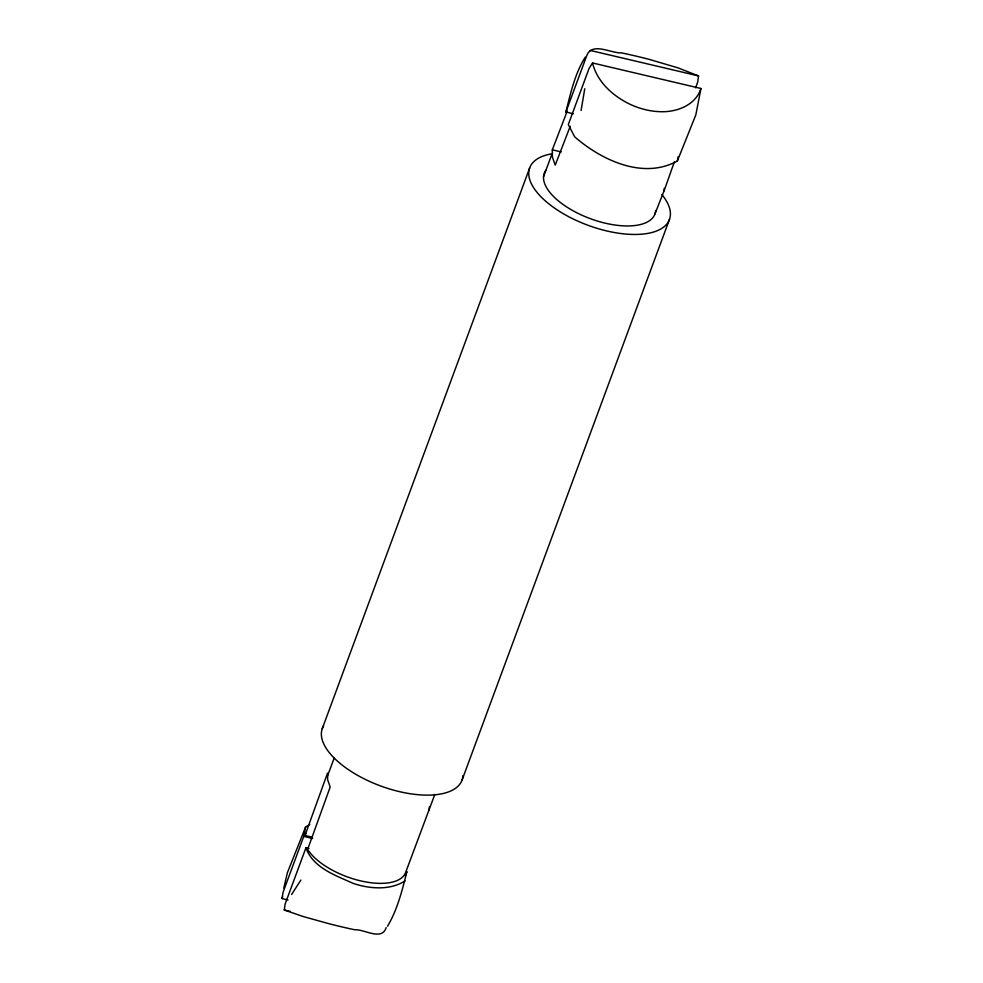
<?xml version="1.0" encoding="UTF-8"?>
<svg xmlns="http://www.w3.org/2000/svg" width="983" height="983" viewBox="0 0 983 983"><rect width="100%" height="100%" fill="white"/><g stroke="black" fill="none" stroke-linecap="round" stroke-linejoin="round"><path stroke-width="1.47" d="M434.818 794.424L405.623 872.462A53.61 24.256 20.3 0 1 360.454 880.829A53.61 24.256 20.3 0 1 307.654 849.398L330.19 786.99L327.634 779.752L327.523 773.093L304.988 835.501L312.41 837.246M429.178 810.287L429.301 807.018M570.201 126.303L555.235 165.107L552.434 157.145L552.311 149.821L567.265 111.018M654.924 213.962L664.127 190.739L664.225 188.343M573.298 113.745L565.901 112.001L586.63 55.945C591.827 41.483 610.848 53.401 621.428 52.885A61.61 6.746 14.8 0 1 650.168 59.644L677.987 67.864L698.532 75.924L697.709 82.093L695.583 87.843M700.94 88.482L695.829 114.9L677.348 160.991C643.275 179.877 601.449 160.204 574.662 136.821L568.309 124.558L589.038 68.503L592.54 62.973L700.94 88.482C695.694 105.304 676.415 112.418 660.158 111.681A61.61 45.206 28.4 0 1 631.405 104.911C613.785 96.825 597.271 82.425 592.54 62.973M288.031 899.986L282.06 898.573L283.006 892.441L303.735 836.398L305.59 827.035L309.768 824.381M386.172 927.62C381.809 941.296 364.324 929.009 354.777 929.783A55.281 4.276 14.3 0 1 328.641 923.627L303.219 916.549L284.247 909.988L285.193 903.856L305.934 847.813L308.895 848.513M581.088 110.501L584.75 88.765M387.535 926.244C397.439 909.705 402.244 890.193 406.913 871.577L405.315 875.89M565.901 112.001C570.545 93.348 574.932 73.516 585.241 57.186M677.348 160.991L678.221 156.58M283.792 888.054L287.392 872.707L305.59 827.035M282.06 898.573L282.649 896.643M664.127 190.739L674.387 161.802M322.264 728.636L529.665 167.97M543.525 176.768L552.176 153.409M327.4 776.349L334.318 757.66M462.096 779.986L669.497 219.307M291.57 894.493L300.884 880.08M405.057 880.928C389.907 890.586 369.596 888.878 353.241 883.41C335.559 875.411 313.049 867.854 305.934 847.813M590.132 50.416L698.532 75.924M552.311 149.821L561.256 151.923M303.735 836.398L312.655 838.487M284.247 909.988L290.218 911.401M462.968 775.624A74.487 33.692 20.3 0 1 382.375 786.597A74.487 33.692 20.3 0 1 323.518 725.958M661.94 194.683A74.487 33.692 20.3 0 1 638.459 234.384A74.487 33.692 20.3 0 1 543.992 199.696A74.487 33.692 20.3 0 1 551.008 153.95M655.624 210.509A58.968 26.676 20.3 0 1 590.611 218.767A58.968 26.676 20.3 0 1 545.872 170.206M304.988 835.501A53.61 24.256 20.3 0 1 305.897 833.584"/></g></svg>
